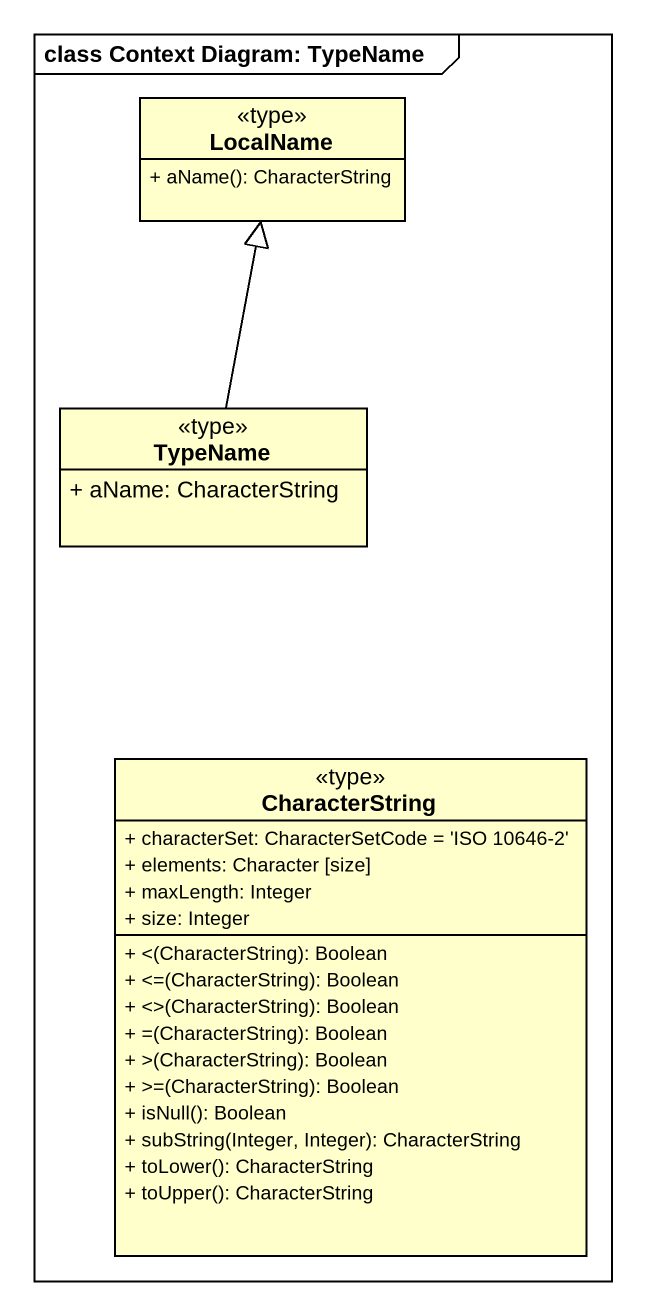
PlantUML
@startuml
mainframe class Context Diagram: TypeName
hide circle
hide empty members
skinparam classAttributeIconSize 0
class LocalName <<type>> {
  + aName(): CharacterString
}
class TypeName <<type>> {
  + aName: CharacterString
}
class CharacterString <<type>> {
  + characterSet: CharacterSetCode = 'ISO 10646-2'
  + elements: Character [size]
  + maxLength: Integer
  + size: Integer
  + <(CharacterString): Boolean
  + <=(CharacterString): Boolean
  + <>(CharacterString): Boolean
  + =(CharacterString): Boolean
  + >(CharacterString): Boolean
  + >=(CharacterString): Boolean
  + isNull(): Boolean
  + subString(Integer, Integer): CharacterString
  + toLower(): CharacterString
  + toUpper(): CharacterString
}
TypeName -up-|> LocalName
@enduml
